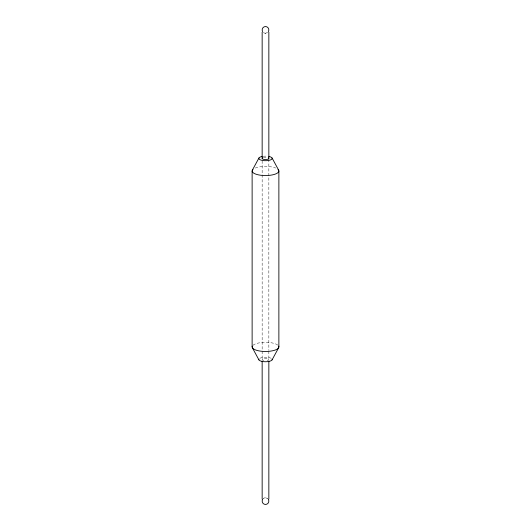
<?xml version="1.0" encoding="UTF-8"?>
<svg xmlns="http://www.w3.org/2000/svg" width="531" height="531" viewBox="0 0 531 531"><rect width="100%" height="100%" fill="white"/><g stroke="black" fill="none" stroke-linecap="round" stroke-linejoin="round"><path stroke-width="0.4" stroke-dasharray="2.65 1.99" d="M268.845 159.24L268.845 350.367M268.845 351.19L268.845 359.467M262.155 160.9L262.155 350.367M262.155 351.19L262.155 359.467M263.349 157.541A3.345 1.142 0 0 1 267.651 157.541M263.827 360.456A3.345 1.142 0 0 1 262.938 358.73A3.345 1.142 0 0 1 268.062 358.73A3.345 1.142 0 0 1 267.173 360.456M255.258 168.042A13.375 4.573 0 0 1 275.742 168.042M252.935 345.336A13.375 4.573 0 0 1 265.5 342.329A13.375 4.573 0 0 1 278.065 345.336M259.712 358.325A6.684 2.29 0 0 1 271.288 358.325M263.21 156.267A6.684 2.29 0 0 1 267.79 156.267M267.651 32.451L265.5 33.234L263.349 32.451A3.345 3.345 0 0 0 267.651 32.451M263.827 498.211L263.349 498.549A3.345 3.345 0 0 1 267.651 498.549L265.5 497.766L263.827 498.211"/><path stroke-width="0.8" d="M252.331 170.185L258.916 158.019M272.084 359.865L278.669 347.692M272.084 158.019L278.669 170.185M252.331 347.692L258.916 359.865M278.875 170.982L278.875 346.902M268.845 32.145L268.845 158.417M268.845 361.12L268.845 499.12M262.155 32.145L262.155 158.417M262.155 361.12L262.155 499.12M252.125 170.982L252.125 346.902M268.394 499.439A3.345 3.345 0 0 1 265.5 504.45A3.345 3.345 0 0 1 262.606 499.439M268.394 157.84A3.345 1.142 0 0 1 265.5 159.559A3.345 1.142 0 0 1 262.606 157.84M262.606 31.561A3.345 3.345 0 0 1 265.5 26.55A3.345 3.345 0 0 1 268.394 31.561M278.065 169.416A13.375 4.573 0 0 1 265.5 175.555A13.375 4.573 0 0 1 252.935 169.416M278.669 346.106A13.375 4.573 0 0 1 265.5 351.476A13.375 4.573 0 0 1 252.331 346.106M272.184 359.467A6.684 2.29 0 0 1 265.5 361.75A6.684 2.29 0 0 1 258.816 359.467M268.845 156.433A6.684 2.29 0 0 1 270.624 159.884A6.684 2.29 0 0 1 260.376 159.884A6.684 2.29 0 0 1 262.155 156.433"/></g></svg>
